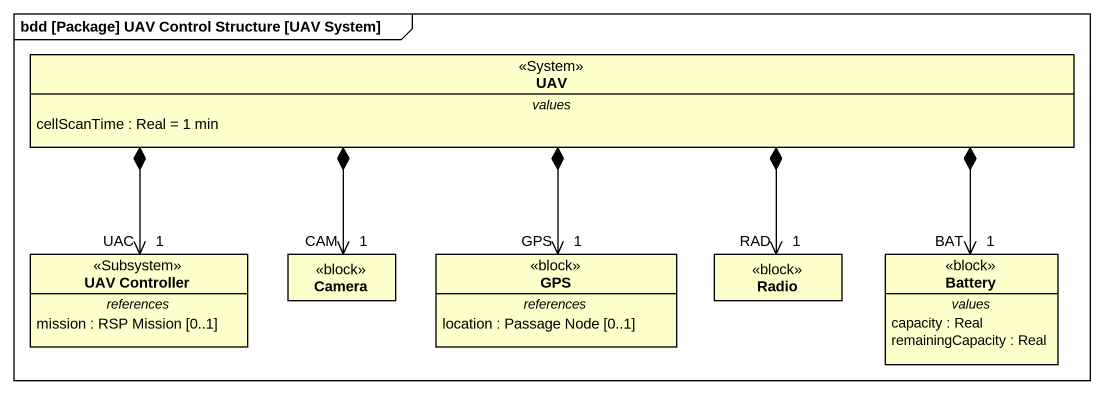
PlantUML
@startuml
mainframe bdd [Package] UAV Control Structure [UAV System]
hide circle
hide empty members
class UAV <<System>> {
  -- values --
  cellScanTime : Real = 1 min
}
class "UAV Controller" as UAV_Controller <<Subsystem>> {
  -- references --
  mission : RSP Mission [0..1]
}
class Camera <<block>>
class GPS <<block>> {
  -- references --
  location : Passage Node [0..1]
}
class Radio <<block>>
class Battery <<block>> {
  -- values --
  capacity : Real
  remainingCapacity : Real
}
UAV *-left-> "UAC\n1" UAV_Controller
UAV *--> "CAM\n1" Camera
UAV *--> "GPS\n1" GPS
UAV *--> "RAD\n1" Radio
UAV *-right-> "BAT\n1" Battery
@enduml
